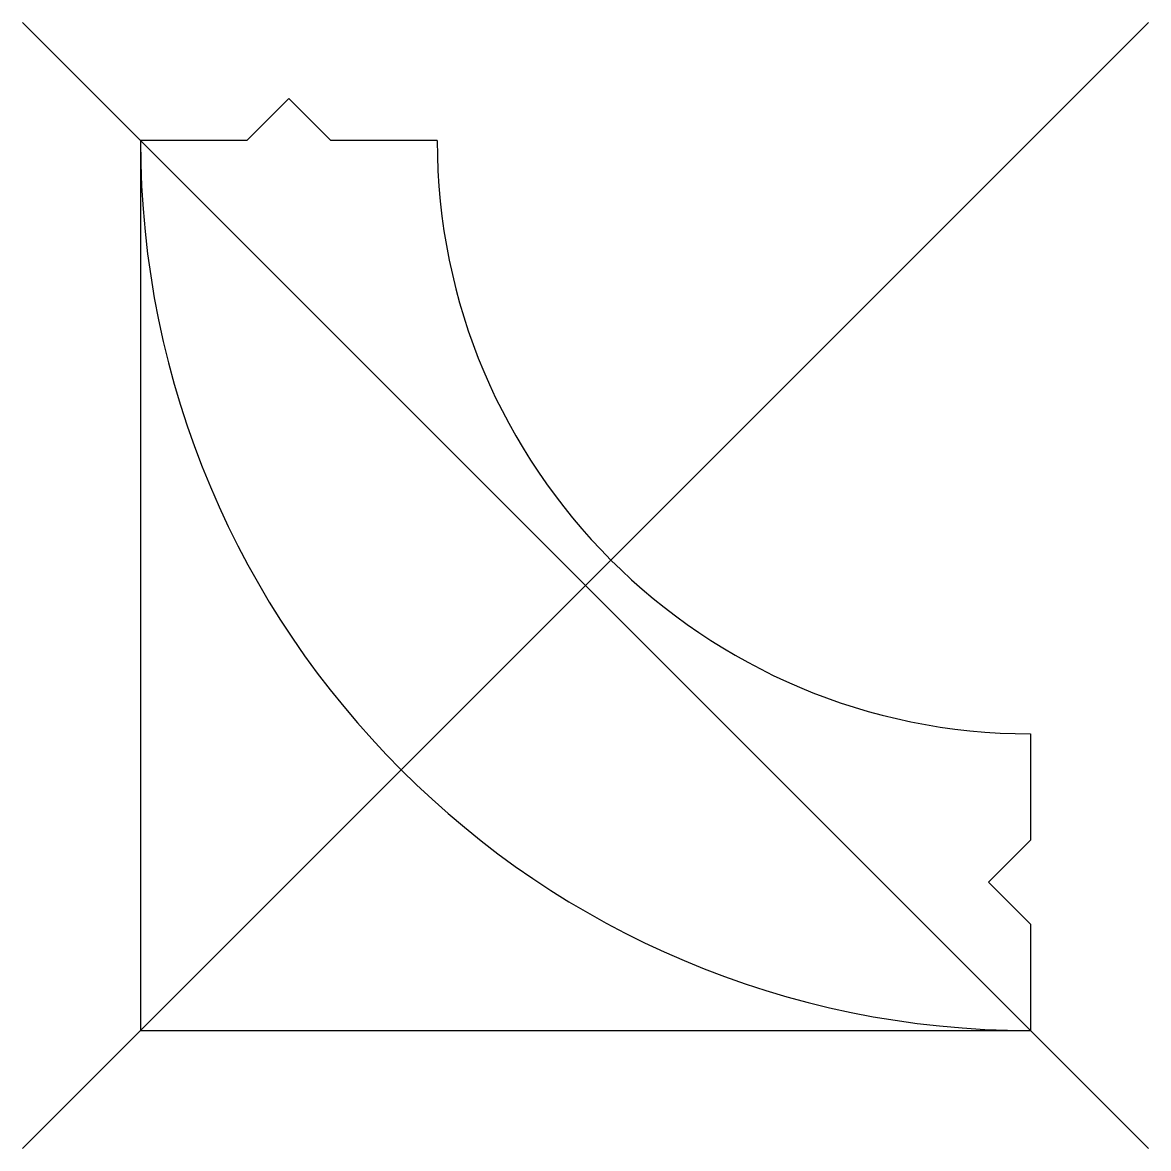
# Model space of a CAD drawing. Header units: metres. Extents: x -0.05 to 0.425, y -0.05 to 0.425.
import ezdxf

# ---------------------------------------------------------------- set-up
doc = ezdxf.new("R2010")
doc.units = ezdxf.units.M

msp = doc.modelspace()

# ---------------------------------------------------------------- linework, layer by layer
for p, q in [((0.42467, 0.42467), (-0.04967, -0.04967)), ((-0.04967, 0.42467), (0.42467, -0.04967))]:
    msp.add_line(p, q)
at = {"flags": 128}
for points in [[(0.04482, 0.375), (0.0625, 0.39268), (0.08018, 0.375)], [(0, 0.375), (0, 0), (0.375, 0)], [(0.04482, 0.375), (0, 0.375)], [(0.125, 0.375), (0.08018, 0.375)], [(0.375, 0.125), (0.375, 0.08018)], [(0.375, 0.04482), (0.35732, 0.0625), (0.375, 0.08018)], [(0.375, 0.04482), (0.375, 0)]]:
    msp.add_lwpolyline(points, dxfattribs=at)
for radius in [0.375, 0.25]:
    msp.add_arc((0.375, 0.375), radius, 180, 270)

doc.saveas('drawing.dxf')
